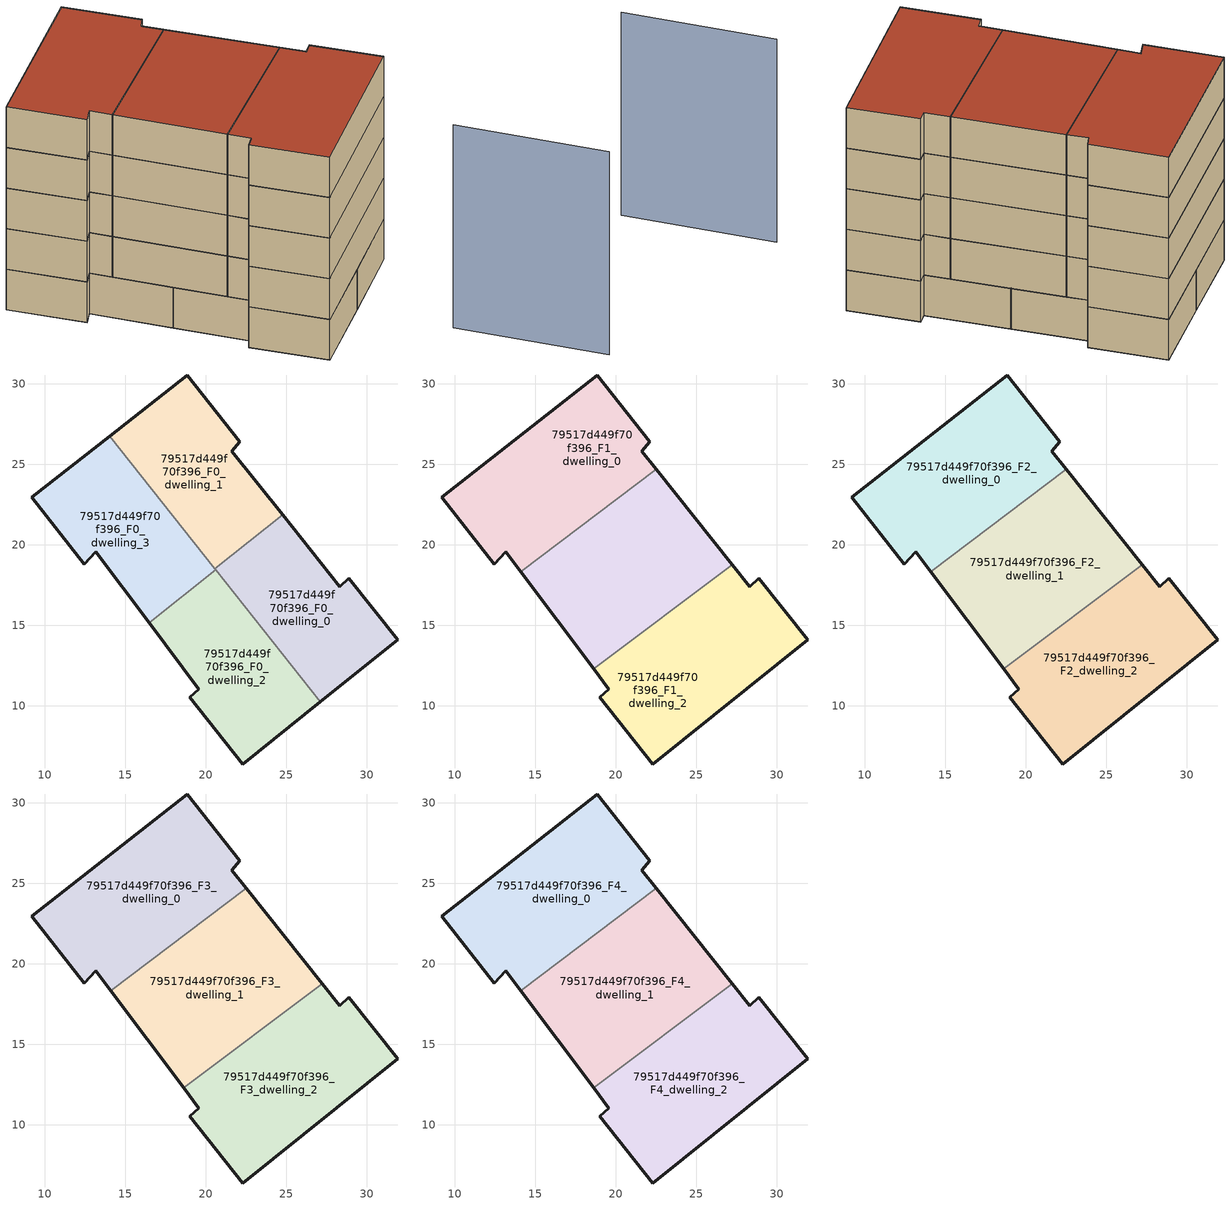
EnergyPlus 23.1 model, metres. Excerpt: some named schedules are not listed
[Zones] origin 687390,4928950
79517d449f70f396_F0_dwelling_0
 floor ground (EU_floor_Construction): 31.92,14.11 28.87,17.91 28.31,17.4 24.77,21.86 20.56,18.52 27.12,10.26 z0
 wall outside (EU_wall_Construction): 24.77,21.86 28.31,17.4 28.87,17.91 31.92,14.11 27.12,10.26 z0:3
 wall to 79517d449f70f396_F0_dwelling_1 (EU_wall_Construction): 20.56,18.52 24.77,21.86 z0:3
 wall to 79517d449f70f396_F0_dwelling_2 (EU_wall_Construction): 27.12,10.26 20.62,18.44 z0:3
 wall to 79517d449f70f396_F0_dwelling_3 (EU_wall_Construction): 20.62,18.44 20.56,18.52 z0:3
79517d449f70f396_F0_dwelling_1
 floor ground (EU_floor_Construction): 24.77,21.86 21.62,25.81 22.11,26.4 18.84,30.54 14.03,26.75 20.56,18.52 z0
 wall outside (EU_wall_Construction): 14.03,26.75 18.84,30.54 22.11,26.4 21.62,25.81 24.77,21.86 z0:3
 wall to 79517d449f70f396_F0_dwelling_3 (EU_wall_Construction): 20.56,18.52 14.03,26.75 z0:3
79517d449f70f396_F0_dwelling_2
 floor ground (EU_floor_Construction): 27.12,10.26 20.62,18.44 16.48,15.15 19.57,11.04 19.01,10.54 22.3,6.39 z0
 wall outside (EU_wall_Construction): 27.12,10.26 22.3,6.39 19.01,10.54 19.57,11.04 16.48,15.15 z0:3
 wall to 79517d449f70f396_F0_dwelling_3 (EU_wall_Construction): 16.48,15.15 20.62,18.44 z0:3
79517d449f70f396_F0_dwelling_3
 floor ground (EU_floor_Construction): 20.62,18.44 14.03,26.75 9.19,22.94 12.46,18.79 13.16,19.56 16.48,15.15 z0
 wall outside (EU_wall_Construction): 16.48,15.15 13.16,19.56 12.46,18.79 9.19,22.94 14.03,26.75 z0:3
79517d449f70f396_F1_dwelling_0
 floor to 79517d449f70f396_F0_dwelling_1 (EU_floor_Construction): 22.52,24.68 21.62,25.81 22.11,26.4 18.84,30.54 14.03,26.75 18.23,21.45 z3
 floor to 79517d449f70f396_F0_dwelling_3 (EU_floor_Construction): 18.23,21.45 14.03,26.75 9.19,22.94 12.46,18.79 13.16,19.56 14.08,18.34 z3
 wall outside (EU_wall_Construction): 14.08,18.33 13.16,19.56 12.46,18.79 9.19,22.94 18.84,30.54 22.11,26.4 21.62,25.81 22.52,24.68 z3:6
 wall to 79517d449f70f396_F1_dwelling_1 (EU_wall_Construction): 22.52,24.68 14.08,18.33 z3:6
79517d449f70f396_F1_dwelling_1
 floor to 79517d449f70f396_F0_dwelling_3 (EU_floor_Construction): 20.62,18.44 18.23,21.45 14.08,18.34 16.48,15.15 z3
 floor to 79517d449f70f396_F0_dwelling_0 (EU_floor_Construction): 27.22,18.77 24.76,21.86 20.56,18.52 22.93,15.54 z3
 floor to 79517d449f70f396_F0_dwelling_1 (EU_floor_Construction): 24.76,21.86 22.52,24.68 18.23,21.45 20.56,18.52 z3
 floor to 79517d449f70f396_F0_dwelling_2 (EU_floor_Construction): 22.93,15.54 20.62,18.44 16.48,15.15 18.62,12.3 z3
 wall outside (EU_wall_Construction): 22.52,24.68 27.22,18.77 / 18.62,12.3 14.08,18.33 z3:6
 wall to 79517d449f70f396_F1_dwelling_2 (EU_wall_Construction): 27.22,18.77 18.62,12.3 z3:6
79517d449f70f396_F1_dwelling_2
 floor to 79517d449f70f396_F0_dwelling_0 (EU_floor_Construction): 31.92,14.11 28.87,17.91 28.31,17.4 27.22,18.77 22.93,15.54 27.12,10.26 z3
 floor to 79517d449f70f396_F0_dwelling_2 (EU_floor_Construction): 27.12,10.26 22.93,15.54 18.62,12.3 19.57,11.04 19.01,10.54 22.3,6.39 z3
 wall outside (EU_wall_Construction): 27.22,18.77 28.31,17.4 28.87,17.91 31.92,14.11 22.3,6.39 19.01,10.54 19.57,11.04 18.62,12.3 z3:6
79517d449f70f396_F2_dwelling_0
 floor to 79517d449f70f396_F1_dwelling_0 (EU_floor_Construction): 22.52,24.68 21.62,25.81 22.11,26.4 18.84,30.54 9.19,22.94 12.46,18.79 13.16,19.56 14.08,18.33 z6
 wall outside (EU_wall_Construction): 14.08,18.33 13.16,19.56 12.46,18.79 9.19,22.94 18.84,30.54 22.11,26.4 21.62,25.81 22.52,24.68 z6:9
 wall to 79517d449f70f396_F2_dwelling_1 (EU_wall_Construction): 22.52,24.68 14.08,18.33 z6:9
79517d449f70f396_F2_dwelling_1
 floor to 79517d449f70f396_F1_dwelling_1 (EU_floor_Construction): 27.22,18.77 22.52,24.68 14.08,18.33 18.62,12.3 z6
 wall outside (EU_wall_Construction): 22.52,24.68 27.22,18.77 / 18.62,12.3 14.08,18.33 z6:9
 wall to 79517d449f70f396_F2_dwelling_2 (EU_wall_Construction): 27.22,18.77 18.62,12.3 z6:9
79517d449f70f396_F2_dwelling_2
 floor to 79517d449f70f396_F1_dwelling_2 (EU_floor_Construction): 31.92,14.11 28.87,17.91 28.31,17.4 27.22,18.77 18.62,12.3 19.57,11.04 19.01,10.54 22.3,6.39 z6
 wall outside (EU_wall_Construction): 27.22,18.77 28.31,17.4 28.87,17.91 31.92,14.11 22.3,6.39 19.01,10.54 19.57,11.04 18.62,12.3 z6:9
79517d449f70f396_F3_dwelling_0
 floor to 79517d449f70f396_F2_dwelling_0 (EU_floor_Construction): 22.52,24.68 21.62,25.81 22.11,26.4 18.84,30.54 9.19,22.94 12.46,18.79 13.16,19.56 14.08,18.33 z9
 wall outside (EU_wall_Construction): 14.08,18.33 13.16,19.56 12.46,18.79 9.19,22.94 18.84,30.54 22.11,26.4 21.62,25.81 22.52,24.68 z9:12
 wall to 79517d449f70f396_F3_dwelling_1 (EU_wall_Construction): 22.52,24.68 14.08,18.33 z9:12
79517d449f70f396_F3_dwelling_1
 floor to 79517d449f70f396_F2_dwelling_1 (EU_floor_Construction): 27.22,18.77 22.52,24.68 14.08,18.33 18.62,12.3 z9
 wall outside (EU_wall_Construction): 22.52,24.68 27.22,18.77 / 18.62,12.3 14.08,18.33 z9:12
 wall to 79517d449f70f396_F3_dwelling_2 (EU_wall_Construction): 27.22,18.77 18.62,12.3 z9:12
79517d449f70f396_F3_dwelling_2
 floor to 79517d449f70f396_F2_dwelling_2 (EU_floor_Construction): 31.92,14.11 28.87,17.91 28.31,17.4 27.22,18.77 18.62,12.3 19.57,11.04 19.01,10.54 22.3,6.39 z9
 wall outside (EU_wall_Construction): 27.22,18.77 28.31,17.4 28.87,17.91 31.92,14.11 22.3,6.39 19.01,10.54 19.57,11.04 18.62,12.3 z9:12
79517d449f70f396_F4_dwelling_0
 floor to 79517d449f70f396_F3_dwelling_0 (EU_floor_Construction): 22.52,24.68 21.62,25.81 22.11,26.4 18.84,30.54 9.19,22.94 12.46,18.79 13.16,19.56 14.08,18.33 z12
 wall outside (EU_wall_Construction): 14.08,18.33 13.16,19.56 12.46,18.79 9.19,22.94 18.84,30.54 22.11,26.4 21.62,25.81 22.52,24.68 z12:15
 wall to 79517d449f70f396_F4_dwelling_1 (EU_wall_Construction): 22.52,24.68 14.08,18.33 z12:15
 roof outside (EU_roof_Construction): 18.84,30.54 22.11,26.4 21.62,25.81 22.52,24.68 14.08,18.33 13.16,19.56 12.46,18.79 9.19,22.94 z15
79517d449f70f396_F4_dwelling_1
 floor to 79517d449f70f396_F3_dwelling_1 (EU_floor_Construction): 27.22,18.77 22.52,24.68 14.08,18.33 18.62,12.3 z12
 wall outside (EU_wall_Construction): 22.52,24.68 27.22,18.77 / 18.62,12.3 14.08,18.33 z12:15
 wall to 79517d449f70f396_F4_dwelling_2 (EU_wall_Construction): 27.22,18.77 18.62,12.3 z12:15
 roof outside (EU_roof_Construction): 22.52,24.68 27.22,18.77 18.62,12.3 14.08,18.33 z15
79517d449f70f396_F4_dwelling_2
 floor to 79517d449f70f396_F3_dwelling_2 (EU_floor_Construction): 31.92,14.11 28.87,17.91 28.31,17.4 27.22,18.77 18.62,12.3 19.57,11.04 19.01,10.54 22.3,6.39 z12
 wall outside (EU_wall_Construction): 27.22,18.77 28.31,17.4 28.87,17.91 31.92,14.11 22.3,6.39 19.01,10.54 19.57,11.04 18.62,12.3 z12:15
 roof outside (EU_roof_Construction): 28.87,17.91 31.92,14.11 22.3,6.39 19.01,10.54 19.57,11.04 18.62,12.3 27.22,18.77 28.31,17.4 z15
shading: 36.9,-3.2 30.79,5.02 z0:15
[Building]
EU S2 Campaign: North Axis=0; Terrain=City; Solar Distribution=FullExterior
[Site:Location]
Bologna: Latitude=44.5; Longitude=11.25; Time Zone=1; Elevation=37
[SizingPeriod:WeatherFileDays]
AnnualSizingPeriod: Begin Month=1; Begin Day of Month=1; End Month=12; End Day of Month=31; Day of Week for Start Day=Monday; Use Weather File Daylight Saving Period=No; Use Weather File Rain and Snow Indicators=No
[MATERIAL]
EU_InternalMass_Material: Roughness=MediumRough; Thickness=0.1; Conductivity=1; Density=1800; Specific Heat=900; Thermal Absorptance=0.9; Solar Absorptance=0.7; Visible Absorptance=0.7
[MATERIAL:NOMASS] Roughness=MediumRough; Thermal Absorptance=0.9; Solar Absorptance=0.7; Visible Absorptance=0.7
Name | Thermal Resistance
EU_wall_NoMass | 0.905828
EU_roof_NoMass | 0.37593
EU_floor_NoMass | 0.67114
[CONSTRUCTION]
EU_wall_Construction: EU_wall_NoMass
EU_roof_Construction: EU_roof_NoMass
EU_floor_Construction: EU_floor_NoMass
EU_InternalMass_Construction: EU_InternalMass_Material
[ZONE] Type=1; Multiplier=1; Ceiling Height=autocalculate; Floor Area=autocalculate; Part of Total Floor Area=Yes
Name | Volume
79517d449f70f396_F0_dwelling_0 | 181.094
79517d449f70f396_F1_dwelling_0; 79517d449f70f396_F2_dwelling_0; 79517d449f70f396_F3_dwelling_0; 79517d449f70f396_F4_dwelling_0 | 241.48
79517d449f70f396_F0_dwelling_1; 79517d449f70f396_F0_dwelling_2; 79517d449f70f396_F0_dwelling_3 | 181.102
79517d449f70f396_F1_dwelling_1; 79517d449f70f396_F2_dwelling_1; 79517d449f70f396_F3_dwelling_1; 79517d449f70f396_F4_dwelling_1 | 241.463
79517d449f70f396_F1_dwelling_2; 79517d449f70f396_F2_dwelling_2; 79517d449f70f396_F3_dwelling_2; 79517d449f70f396_F4_dwelling_2 | 241.447
[INTERNALMASS] Construction=EU_InternalMass_Construction
Name | Zone or ZoneList | Surface Area
79517d449f70f396_F0_dwelling_0_EU_InternalMass | 79517d449f70f396_F0_dwelling_0 | 60.3645
79517d449f70f396_F0_dwelling_1_EU_InternalMass | 79517d449f70f396_F0_dwelling_1 | 60.3671
79517d449f70f396_F0_dwelling_2_EU_InternalMass | 79517d449f70f396_F0_dwelling_2 | 60.3674
79517d449f70f396_F0_dwelling_3_EU_InternalMass | 79517d449f70f396_F0_dwelling_3 | 60.3669
79517d449f70f396_F1_dwelling_0_EU_InternalMass | 79517d449f70f396_F1_dwelling_0 | 80.493
79517d449f70f396_F1_dwelling_1_EU_InternalMass | 79517d449f70f396_F1_dwelling_1 | 80.4877
79517d449f70f396_F1_dwelling_2_EU_InternalMass | 79517d449f70f396_F1_dwelling_2 | 80.4822
79517d449f70f396_F2_dwelling_0_EU_InternalMass | 79517d449f70f396_F2_dwelling_0 | 80.493
79517d449f70f396_F2_dwelling_1_EU_InternalMass | 79517d449f70f396_F2_dwelling_1 | 80.4877
79517d449f70f396_F2_dwelling_2_EU_InternalMass | 79517d449f70f396_F2_dwelling_2 | 80.4822
79517d449f70f396_F3_dwelling_0_EU_InternalMass | 79517d449f70f396_F3_dwelling_0 | 80.493
79517d449f70f396_F3_dwelling_1_EU_InternalMass | 79517d449f70f396_F3_dwelling_1 | 80.4877
79517d449f70f396_F3_dwelling_2_EU_InternalMass | 79517d449f70f396_F3_dwelling_2 | 80.4822
79517d449f70f396_F4_dwelling_0_EU_InternalMass | 79517d449f70f396_F4_dwelling_0 | 80.493
79517d449f70f396_F4_dwelling_1_EU_InternalMass | 79517d449f70f396_F4_dwelling_1 | 80.4877
79517d449f70f396_F4_dwelling_2_EU_InternalMass | 79517d449f70f396_F4_dwelling_2 | 80.4822
[OTHEREQUIPMENT] Fuel Type=Electricity; Design Level Calculation Method=Watts/Area; Power per Zone Floor Area=1; Fraction Latent=0; Fraction Radiant=0; Fraction Lost=0; Carbon Dioxide Generation Rate=0; EndUse Subcategory=EU_Step8_InternalGains
Name | Zone or ZoneList or Space or SpaceList | Schedule
EU_Step8_InternalGain_79517d449f70f396_F0_dwelling_0_f000 | 79517d449f70f396_F0_dwelling_0 | EU_Step8_GainSchedule_79517d449f70f396_F0_dwelling_0_f000
EU_Step8_InternalGain_79517d449f70f396_F0_dwelling_1_f000 | 79517d449f70f396_F0_dwelling_1 | EU_Step8_GainSchedule_79517d449f70f396_F0_dwelling_1_f000
EU_Step8_InternalGain_79517d449f70f396_F0_dwelling_2_f000 | 79517d449f70f396_F0_dwelling_2 | EU_Step8_GainSchedule_79517d449f70f396_F0_dwelling_2_f000
EU_Step8_InternalGain_79517d449f70f396_F0_dwelling_3_f000 | 79517d449f70f396_F0_dwelling_3 | EU_Step8_GainSchedule_79517d449f70f396_F0_dwelling_3_f000
EU_Step8_InternalGain_79517d449f70f396_F1_dwelling_0_f000 | 79517d449f70f396_F1_dwelling_0 | EU_Step8_GainSchedule_79517d449f70f396_F1_dwelling_0_f000
EU_Step8_InternalGain_79517d449f70f396_F1_dwelling_1_f000 | 79517d449f70f396_F1_dwelling_1 | EU_Step8_GainSchedule_79517d449f70f396_F1_dwelling_1_f000
EU_Step8_InternalGain_79517d449f70f396_F1_dwelling_2_f000 | 79517d449f70f396_F1_dwelling_2 | EU_Step8_GainSchedule_79517d449f70f396_F1_dwelling_2_f000
EU_Step8_InternalGain_79517d449f70f396_F2_dwelling_0_f000 | 79517d449f70f396_F2_dwelling_0 | EU_Step8_GainSchedule_79517d449f70f396_F2_dwelling_0_f000
EU_Step8_InternalGain_79517d449f70f396_F2_dwelling_1_f000 | 79517d449f70f396_F2_dwelling_1 | EU_Step8_GainSchedule_79517d449f70f396_F2_dwelling_1_f000
EU_Step8_InternalGain_79517d449f70f396_F2_dwelling_2_f000 | 79517d449f70f396_F2_dwelling_2 | EU_Step8_GainSchedule_79517d449f70f396_F2_dwelling_2_f000
EU_Step8_InternalGain_79517d449f70f396_F3_dwelling_0_f000 | 79517d449f70f396_F3_dwelling_0 | EU_Step8_GainSchedule_79517d449f70f396_F3_dwelling_0_f000
EU_Step8_InternalGain_79517d449f70f396_F3_dwelling_1_f000 | 79517d449f70f396_F3_dwelling_1 | EU_Step8_GainSchedule_79517d449f70f396_F3_dwelling_1_f000
EU_Step8_InternalGain_79517d449f70f396_F3_dwelling_2_f000 | 79517d449f70f396_F3_dwelling_2 | EU_Step8_GainSchedule_79517d449f70f396_F3_dwelling_2_f000
EU_Step8_InternalGain_79517d449f70f396_F4_dwelling_0_f000 | 79517d449f70f396_F4_dwelling_0 | EU_Step8_GainSchedule_79517d449f70f396_F4_dwelling_0_f000
EU_Step8_InternalGain_79517d449f70f396_F4_dwelling_1_f000 | 79517d449f70f396_F4_dwelling_1 | EU_Step8_GainSchedule_79517d449f70f396_F4_dwelling_1_f000
EU_Step8_InternalGain_79517d449f70f396_F4_dwelling_2_f000 | 79517d449f70f396_F4_dwelling_2 | EU_Step8_GainSchedule_79517d449f70f396_F4_dwelling_2_f000
[ZONEVENTILATION:DESIGNFLOWRATE] Schedule=EU_AlwaysOn; Design Flow Rate Calculation Method=AirChanges/Hour; Air Changes per Hour=0.73129; Ventilation Type=Natural; Fan Pressure Rise=0; Fan Total Efficiency=1; Constant Term Coefficient=1; Temperature Term Coefficient=0; Velocity Term Coefficient=0; Velocity Squared Term Coefficient=0; Minimum Indoor Temperature=-100; Maximum Indoor Temperature=100; Delta Temperature=-100; Minimum Outdoor Temperature=-100; Maximum Outdoor Temperature=100; Maximum Wind Speed=40
Name | Zone or ZoneList or Space or SpaceList
EU_ConstantAir_79517d449f70f396_F0_dwelling_0 | 79517d449f70f396_F0_dwelling_0
EU_ConstantAir_79517d449f70f396_F0_dwelling_1 | 79517d449f70f396_F0_dwelling_1
EU_ConstantAir_79517d449f70f396_F0_dwelling_2 | 79517d449f70f396_F0_dwelling_2
EU_ConstantAir_79517d449f70f396_F0_dwelling_3 | 79517d449f70f396_F0_dwelling_3
EU_ConstantAir_79517d449f70f396_F1_dwelling_0 | 79517d449f70f396_F1_dwelling_0
EU_ConstantAir_79517d449f70f396_F1_dwelling_1 | 79517d449f70f396_F1_dwelling_1
EU_ConstantAir_79517d449f70f396_F1_dwelling_2 | 79517d449f70f396_F1_dwelling_2
EU_ConstantAir_79517d449f70f396_F2_dwelling_0 | 79517d449f70f396_F2_dwelling_0
EU_ConstantAir_79517d449f70f396_F2_dwelling_1 | 79517d449f70f396_F2_dwelling_1
EU_ConstantAir_79517d449f70f396_F2_dwelling_2 | 79517d449f70f396_F2_dwelling_2
EU_ConstantAir_79517d449f70f396_F3_dwelling_0 | 79517d449f70f396_F3_dwelling_0
EU_ConstantAir_79517d449f70f396_F3_dwelling_1 | 79517d449f70f396_F3_dwelling_1
EU_ConstantAir_79517d449f70f396_F3_dwelling_2 | 79517d449f70f396_F3_dwelling_2
EU_ConstantAir_79517d449f70f396_F4_dwelling_0 | 79517d449f70f396_F4_dwelling_0
EU_ConstantAir_79517d449f70f396_F4_dwelling_1 | 79517d449f70f396_F4_dwelling_1
EU_ConstantAir_79517d449f70f396_F4_dwelling_2 | 79517d449f70f396_F4_dwelling_2
[HVACTEMPLATE:THERMOSTAT] Constant Heating Setpoint=20; Constant Cooling Setpoint=50
EU_HeatOnly_79517d449f70f396_F0_dwelling_0; EU_HeatOnly_79517d449f70f396_F0_dwelling_1; EU_HeatOnly_79517d449f70f396_F0_dwelling_2; EU_HeatOnly_79517d449f70f396_F0_dwelling_3; EU_HeatOnly_79517d449f70f396_F1_dwelling_0; EU_HeatOnly_79517d449f70f396_F1_dwelling_1; EU_HeatOnly_79517d449f70f396_F1_dwelling_2; EU_HeatOnly_79517d449f70f396_F2_dwelling_0; EU_HeatOnly_79517d449f70f396_F2_dwelling_1; EU_HeatOnly_79517d449f70f396_F2_dwelling_2; EU_HeatOnly_79517d449f70f396_F3_dwelling_0; EU_HeatOnly_79517d449f70f396_F3_dwelling_1; EU_HeatOnly_79517d449f70f396_F3_dwelling_2; EU_HeatOnly_79517d449f70f396_F4_dwelling_0; EU_HeatOnly_79517d449f70f396_F4_dwelling_1; EU_HeatOnly_79517d449f70f396_F4_dwelling_2
[HVACTEMPLATE:ZONE:IDEALLOADSAIRSYSTEM] System Availability Schedule=EU_AlwaysOn; Maximum Heating Supply Air Temperature=50; Minimum Cooling Supply Air Temperature=13; Maximum Heating Supply Air Humidity Ratio=0.0156; Minimum Cooling Supply Air Humidity Ratio=0.0077; Heating Limit=NoLimit; Cooling Limit=NoLimit; Heating Availability Schedule=EU_AlwaysOn; Cooling Availability Schedule=EU_CoolingOff; Dehumidification Control Type=ConstantSensibleHeatRatio; Cooling Sensible Heat Ratio=0.7; Dehumidification Setpoint=60; Humidification Control Type=None; Humidification Setpoint=30; Outdoor Air Method=None; Outdoor Air Flow Rate per Person=0.00944; Outdoor Air Flow Rate per Zone Floor Area=0; Outdoor Air Flow Rate per Zone=0; Demand Controlled Ventilation Type=None; Outdoor Air Economizer Type=NoEconomizer; Heat Recovery Type=None; Sensible Heat Recovery Effectiveness=0.7; Latent Heat Recovery Effectiveness=0.65
Name | Template Thermostat
79517d449f70f396_F0_dwelling_0 | EU_HeatOnly_79517d449f70f396_F0_dwelling_0
79517d449f70f396_F0_dwelling_1 | EU_HeatOnly_79517d449f70f396_F0_dwelling_1
79517d449f70f396_F0_dwelling_2 | EU_HeatOnly_79517d449f70f396_F0_dwelling_2
79517d449f70f396_F0_dwelling_3 | EU_HeatOnly_79517d449f70f396_F0_dwelling_3
79517d449f70f396_F1_dwelling_0 | EU_HeatOnly_79517d449f70f396_F1_dwelling_0
79517d449f70f396_F1_dwelling_1 | EU_HeatOnly_79517d449f70f396_F1_dwelling_1
79517d449f70f396_F1_dwelling_2 | EU_HeatOnly_79517d449f70f396_F1_dwelling_2
79517d449f70f396_F2_dwelling_0 | EU_HeatOnly_79517d449f70f396_F2_dwelling_0
79517d449f70f396_F2_dwelling_1 | EU_HeatOnly_79517d449f70f396_F2_dwelling_1
79517d449f70f396_F2_dwelling_2 | EU_HeatOnly_79517d449f70f396_F2_dwelling_2
79517d449f70f396_F3_dwelling_0 | EU_HeatOnly_79517d449f70f396_F3_dwelling_0
79517d449f70f396_F3_dwelling_1 | EU_HeatOnly_79517d449f70f396_F3_dwelling_1
79517d449f70f396_F3_dwelling_2 | EU_HeatOnly_79517d449f70f396_F3_dwelling_2
79517d449f70f396_F4_dwelling_0 | EU_HeatOnly_79517d449f70f396_F4_dwelling_0
79517d449f70f396_F4_dwelling_1 | EU_HeatOnly_79517d449f70f396_F4_dwelling_1
79517d449f70f396_F4_dwelling_2 | EU_HeatOnly_79517d449f70f396_F4_dwelling_2
